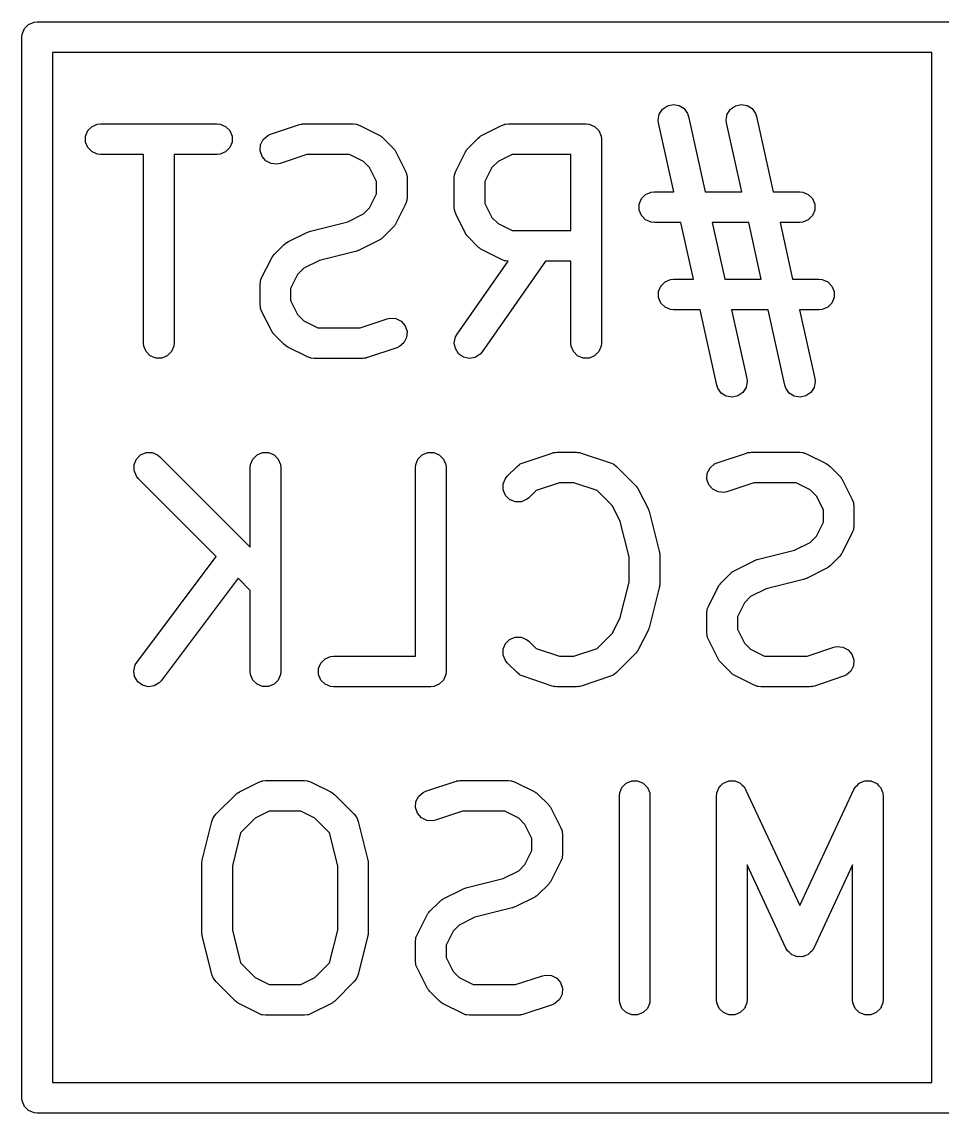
# Model space of a CAD drawing. Header units: inches. Extents: x 0.38 to 5.39, y 0.12 to 3.22.
# Drawn here: x 2.0496 to 2.2273, y 2.313 to 2.5237 of the extents above; entities that cross this region are included whole.
import ezdxf

# ---------------------------------------------------------------- set-up
doc = ezdxf.new("R2010")
doc.units = ezdxf.units.IN
doc.header["$MEASUREMENT"] = 0
doc.layers.add('BLACK', color=250, linetype='CONTINUOUS')

msp = doc.modelspace()

# ---------------------------------------------------------------- linework, layer by layer
at = {"layer": 'BLACK', "linetype": 'CONTINUOUS'}
for p, q in [((2.05096, 2.52316), (2.05202, 2.5236)), ((2.05202, 2.5236), (2.0526, 2.52366)), ((2.0526, 2.52366), (2.40201, 2.52366)), ((2.04965, 2.52071), (2.0497, 2.52128)), ((2.0497, 2.52128), (2.05014, 2.52235)), ((2.05014, 2.52235), (2.05096, 2.52316)), ((2.04965, 2.31598), (2.04965, 2.52071)), ((2.05555, 2.51776), (2.05555, 2.31894)), ((2.22533, 2.51776), (2.05555, 2.51776)), ((2.22533, 2.31894), (2.22533, 2.51776)), ((2.17269, 2.50584), (2.17331, 2.50682)), ((2.17331, 2.50682), (2.17426, 2.50748)), ((2.17426, 2.50748), (2.17538, 2.50773)), ((2.17538, 2.50773), (2.17652, 2.50753)), ((2.17652, 2.50753), (2.17749, 2.50691)), ((2.17749, 2.50691), (2.17815, 2.50597)), ((2.18582, 2.50584), (2.18644, 2.50682)), ((2.18644, 2.50682), (2.18738, 2.50748)), ((2.18738, 2.50748), (2.1885, 2.50773)), ((2.1885, 2.50773), (2.18964, 2.50753)), ((2.18964, 2.50753), (2.19061, 2.50691)), ((2.19061, 2.50691), (2.19127, 2.50597)), ((2.1725, 2.50471), (2.17269, 2.50584)), ((2.17256, 2.50414), (2.1725, 2.50471)), ((2.17815, 2.50597), (2.17833, 2.50542)), ((2.17833, 2.50542), (2.18157, 2.49086)), ((2.18562, 2.50471), (2.18582, 2.50584)), ((2.18569, 2.50414), (2.18562, 2.50471)), ((2.19127, 2.50597), (2.19145, 2.50542)), ((2.19145, 2.50542), (2.19469, 2.49086)), ((2.06194, 2.5016), (2.06238, 2.50267)), ((2.06238, 2.50267), (2.0632, 2.50348)), ((2.0632, 2.50348), (2.06426, 2.50392)), ((2.06426, 2.50392), (2.06484, 2.50398)), ((2.06484, 2.50398), (2.08733, 2.50398)), ((2.08733, 2.50398), (2.08791, 2.50392)), ((2.08791, 2.50392), (2.08897, 2.50348)), ((2.08897, 2.50348), (2.08979, 2.50267)), ((2.08979, 2.50267), (2.09023, 2.5016)), ((2.09765, 2.50195), (2.10327, 2.50383)), ((2.10327, 2.50383), (2.10356, 2.50389)), ((2.10356, 2.50389), (2.10363, 2.50392)), ((2.10363, 2.50392), (2.10373, 2.50393)), ((2.10373, 2.50393), (2.10384, 2.50396)), ((2.10384, 2.50396), (2.10391, 2.50395)), ((2.10391, 2.50395), (2.10421, 2.50398)), ((2.10421, 2.50398), (2.11358, 2.50398)), ((2.11358, 2.50398), (2.11416, 2.50392)), ((2.11416, 2.50392), (2.11425, 2.50388)), ((2.11425, 2.50388), (2.11436, 2.50387)), ((2.11436, 2.50387), (2.1149, 2.50367)), ((2.1149, 2.50367), (2.11865, 2.50179)), ((2.13851, 2.50179), (2.14226, 2.50367)), ((2.14226, 2.50367), (2.1428, 2.50387)), ((2.1428, 2.50387), (2.1429, 2.50388)), ((2.1429, 2.50388), (2.143, 2.50392)), ((2.143, 2.50392), (2.14358, 2.50398)), ((2.14358, 2.50398), (2.15857, 2.50398)), ((2.15857, 2.50398), (2.15915, 2.50392)), ((2.15915, 2.50392), (2.16021, 2.50348)), ((2.16021, 2.50348), (2.16103, 2.50267)), ((2.16103, 2.50267), (2.16147, 2.5016)), ((2.17552, 2.49086), (2.17256, 2.50414)), ((2.18864, 2.49086), (2.18569, 2.50414)), ((2.06194, 2.50045), (2.06194, 2.5016)), ((2.06238, 2.49939), (2.06194, 2.50045)), ((2.09023, 2.50045), (2.08979, 2.49939)), ((2.09023, 2.5016), (2.09023, 2.50045)), ((2.09573, 2.49993), (2.09625, 2.50096)), ((2.09625, 2.50096), (2.09712, 2.50172)), ((2.09712, 2.50172), (2.09765, 2.50195)), ((2.11865, 2.50179), (2.1189, 2.50164)), ((2.1189, 2.50164), (2.11897, 2.50161)), ((2.11897, 2.50161), (2.11905, 2.50154)), ((2.11905, 2.50154), (2.11914, 2.50148)), ((2.11914, 2.50148), (2.11919, 2.50143)), ((2.11919, 2.50143), (2.11942, 2.50124)), ((2.11942, 2.50124), (2.12129, 2.49936)), ((2.13586, 2.49936), (2.13774, 2.50124)), ((2.13774, 2.50124), (2.13797, 2.50143)), ((2.13797, 2.50143), (2.13802, 2.50148)), ((2.13802, 2.50148), (2.13811, 2.50154)), ((2.13811, 2.50154), (2.13819, 2.50161)), ((2.13819, 2.50161), (2.13826, 2.50164)), ((2.13826, 2.50164), (2.13851, 2.50179)), ((2.16147, 2.5016), (2.16153, 2.50103)), ((2.16153, 2.50103), (2.16153, 2.46166)), ((2.0632, 2.49857), (2.06238, 2.49939)), ((2.06426, 2.49813), (2.0632, 2.49857)), ((2.06484, 2.49807), (2.06426, 2.49813)), ((2.07313, 2.49807), (2.06484, 2.49807)), ((2.07313, 2.46166), (2.07313, 2.49807)), ((2.08733, 2.49807), (2.07904, 2.49807)), ((2.07904, 2.49807), (2.07904, 2.46166)), ((2.08791, 2.49813), (2.08733, 2.49807)), ((2.08897, 2.49857), (2.08791, 2.49813)), ((2.08979, 2.49939), (2.08897, 2.49857)), ((2.09565, 2.49878), (2.09573, 2.49993)), ((2.09602, 2.49769), (2.09565, 2.49878)), ((2.10469, 2.49807), (2.09952, 2.49635)), ((2.11288, 2.49807), (2.10469, 2.49807)), ((2.11558, 2.49672), (2.11288, 2.49807)), ((2.12129, 2.49936), (2.12148, 2.49914)), ((2.12148, 2.49914), (2.12154, 2.49909)), ((2.12154, 2.49909), (2.12159, 2.499)), ((2.12159, 2.499), (2.12166, 2.49892)), ((2.12166, 2.49892), (2.12169, 2.49885)), ((2.12169, 2.49885), (2.12185, 2.4986)), ((2.12185, 2.4986), (2.12372, 2.49485)), ((2.13344, 2.49485), (2.13531, 2.4986)), ((2.13531, 2.4986), (2.13547, 2.49885)), ((2.13547, 2.49885), (2.1355, 2.49892)), ((2.1355, 2.49892), (2.13556, 2.499)), ((2.13556, 2.499), (2.13562, 2.49909)), ((2.13562, 2.49909), (2.13568, 2.49914)), ((2.13568, 2.49914), (2.13586, 2.49936)), ((2.14427, 2.49807), (2.14158, 2.49672)), ((2.15562, 2.49807), (2.14427, 2.49807)), ((2.15562, 2.48336), (2.15562, 2.49807)), ((2.09677, 2.49682), (2.09602, 2.49769)), ((2.0978, 2.4963), (2.09677, 2.49682)), ((2.09895, 2.49622), (2.0978, 2.4963)), ((2.09952, 2.49635), (2.09895, 2.49622)), ((2.11678, 2.49553), (2.11558, 2.49672)), ((2.14158, 2.49672), (2.14038, 2.49553)), ((2.11813, 2.49283), (2.11678, 2.49553)), ((2.12372, 2.49485), (2.12393, 2.49431)), ((2.12393, 2.49431), (2.12393, 2.4942)), ((2.12393, 2.4942), (2.12398, 2.4941)), ((2.12398, 2.4941), (2.12403, 2.49353)), ((2.13312, 2.49353), (2.13318, 2.4941)), ((2.13318, 2.4941), (2.13322, 2.4942)), ((2.13322, 2.4942), (2.13323, 2.49431)), ((2.13323, 2.49431), (2.13344, 2.49485)), ((2.14038, 2.49553), (2.13903, 2.49283)), ((2.11813, 2.49047), (2.11813, 2.49283)), ((2.12403, 2.49353), (2.12403, 2.48978)), ((2.13312, 2.4879), (2.13312, 2.49353)), ((2.13903, 2.49283), (2.13903, 2.4886)), ((2.11678, 2.48778), (2.11813, 2.49047)), ((2.12403, 2.48978), (2.12398, 2.4892)), ((2.16924, 2.48954), (2.17006, 2.49036)), ((2.17006, 2.49036), (2.17112, 2.4908)), ((2.17112, 2.4908), (2.1717, 2.49086)), ((2.1717, 2.49086), (2.17552, 2.49086)), ((2.18157, 2.49086), (2.18864, 2.49086)), ((2.19469, 2.49086), (2.19982, 2.49086)), ((2.19982, 2.49086), (2.2004, 2.4908)), ((2.2004, 2.4908), (2.20146, 2.49036)), ((2.20146, 2.49036), (2.20227, 2.48954)), ((2.11558, 2.48658), (2.11678, 2.48778)), ((2.12372, 2.48846), (2.12185, 2.48471)), ((2.12393, 2.489), (2.12372, 2.48846)), ((2.12398, 2.4892), (2.12393, 2.4891)), ((2.12393, 2.4891), (2.12393, 2.489)), ((2.13318, 2.48733), (2.13312, 2.4879)), ((2.13903, 2.4886), (2.14038, 2.4859)), ((2.1688, 2.48848), (2.16924, 2.48954)), ((2.1688, 2.48733), (2.1688, 2.48848)), ((2.20227, 2.48954), (2.20272, 2.48848)), ((2.20272, 2.48848), (2.20272, 2.48733)), ((2.11255, 2.48506), (2.11558, 2.48658)), ((2.13322, 2.48723), (2.13318, 2.48733)), ((2.13323, 2.48712), (2.13322, 2.48723)), ((2.13344, 2.48658), (2.13323, 2.48712)), ((2.13531, 2.48283), (2.13344, 2.48658)), ((2.14038, 2.4859), (2.14158, 2.48471)), ((2.16924, 2.48626), (2.1688, 2.48733)), ((2.17006, 2.48545), (2.16924, 2.48626)), ((2.17112, 2.48501), (2.17006, 2.48545)), ((2.20146, 2.48545), (2.2004, 2.48501)), ((2.20227, 2.48626), (2.20146, 2.48545)), ((2.20272, 2.48733), (2.20227, 2.48626)), ((2.10536, 2.48327), (2.11255, 2.48506)), ((2.12129, 2.48394), (2.11942, 2.48207)), ((2.12148, 2.48417), (2.12129, 2.48394)), ((2.12154, 2.48422), (2.12148, 2.48417)), ((2.12159, 2.48431), (2.12154, 2.48422)), ((2.12166, 2.48439), (2.12159, 2.48431)), ((2.12169, 2.48446), (2.12166, 2.48439)), ((2.12185, 2.48471), (2.12169, 2.48446)), ((2.14158, 2.48471), (2.14427, 2.48336)), ((2.14427, 2.48336), (2.15562, 2.48336)), ((2.1717, 2.48495), (2.17112, 2.48501)), ((2.17683, 2.48495), (2.1717, 2.48495)), ((2.17927, 2.47398), (2.17683, 2.48495)), ((2.18995, 2.48495), (2.18288, 2.48495)), ((2.18288, 2.48495), (2.18532, 2.47398)), ((2.19239, 2.47398), (2.18995, 2.48495)), ((2.19982, 2.48495), (2.196, 2.48495)), ((2.196, 2.48495), (2.19844, 2.47398)), ((2.2004, 2.48501), (2.19982, 2.48495)), ((2.10101, 2.48117), (2.10476, 2.48304)), ((2.10476, 2.48304), (2.1048, 2.48306)), ((2.1048, 2.48306), (2.10482, 2.48307)), ((2.10482, 2.48307), (2.10506, 2.48316)), ((2.10506, 2.48316), (2.1053, 2.48325)), ((2.1053, 2.48325), (2.10532, 2.48325)), ((2.10532, 2.48325), (2.10536, 2.48327)), ((2.11865, 2.48151), (2.1149, 2.47964)), ((2.1189, 2.48167), (2.11865, 2.48151)), ((2.11897, 2.4817), (2.1189, 2.48167)), ((2.11905, 2.48176), (2.11897, 2.4817)), ((2.11914, 2.48182), (2.11905, 2.48176)), ((2.11919, 2.48188), (2.11914, 2.48182)), ((2.11942, 2.48207), (2.11919, 2.48188)), ((2.13547, 2.48258), (2.13531, 2.48283)), ((2.1355, 2.48251), (2.13547, 2.48258)), ((2.13556, 2.48243), (2.1355, 2.48251)), ((2.13562, 2.48234), (2.13556, 2.48243)), ((2.13568, 2.48229), (2.13562, 2.48234)), ((2.13586, 2.48207), (2.13568, 2.48229)), ((2.13774, 2.48019), (2.13586, 2.48207)), ((2.09837, 2.47874), (2.10024, 2.48062)), ((2.10024, 2.48062), (2.10047, 2.4808)), ((2.10047, 2.4808), (2.10052, 2.48086)), ((2.10052, 2.48086), (2.10061, 2.48092)), ((2.10061, 2.48092), (2.10069, 2.48098)), ((2.10069, 2.48098), (2.10076, 2.48101)), ((2.10076, 2.48101), (2.10101, 2.48117)), ((2.1143, 2.47941), (2.10711, 2.47762)), ((2.11434, 2.47943), (2.1143, 2.47941)), ((2.11436, 2.47943), (2.11434, 2.47943)), ((2.1146, 2.47952), (2.11436, 2.47943)), ((2.11484, 2.47961), (2.1146, 2.47952)), ((2.11486, 2.47962), (2.11484, 2.47961)), ((2.1149, 2.47964), (2.11486, 2.47962)), ((2.13797, 2.48001), (2.13774, 2.48019)), ((2.13802, 2.47995), (2.13797, 2.48001)), ((2.13811, 2.47989), (2.13802, 2.47995)), ((2.13819, 2.47982), (2.13811, 2.47989)), ((2.13826, 2.47979), (2.13819, 2.47982)), ((2.13851, 2.47964), (2.13826, 2.47979)), ((2.14226, 2.47776), (2.13851, 2.47964)), ((2.09594, 2.47423), (2.09782, 2.47797)), ((2.09782, 2.47797), (2.09797, 2.47822)), ((2.09797, 2.47822), (2.098, 2.47829)), ((2.098, 2.47829), (2.09807, 2.47838)), ((2.09807, 2.47838), (2.09812, 2.47846)), ((2.09812, 2.47846), (2.09818, 2.47852)), ((2.09818, 2.47852), (2.09837, 2.47874)), ((2.10711, 2.47762), (2.10408, 2.4761)), ((2.13366, 2.46335), (2.14353, 2.47746)), ((2.15074, 2.47745), (2.1385, 2.45996)), ((2.1428, 2.47756), (2.14226, 2.47776)), ((2.1429, 2.47755), (2.1428, 2.47756)), ((2.143, 2.47751), (2.1429, 2.47755)), ((2.14353, 2.47746), (2.143, 2.47751)), ((2.15562, 2.47745), (2.15074, 2.47745)), ((2.15562, 2.46166), (2.15562, 2.47745)), ((2.10288, 2.47491), (2.10153, 2.47221)), ((2.10408, 2.4761), (2.10288, 2.47491)), ((2.09563, 2.4729), (2.09569, 2.47348)), ((2.09563, 2.46916), (2.09563, 2.4729)), ((2.09569, 2.47348), (2.09573, 2.47358)), ((2.09573, 2.47368), (2.09594, 2.47423)), ((2.09573, 2.47358), (2.09573, 2.47368)), ((2.17299, 2.47267), (2.17381, 2.47349)), ((2.17381, 2.47349), (2.17487, 2.47393)), ((2.17487, 2.47393), (2.17545, 2.47398)), ((2.17545, 2.47398), (2.17927, 2.47398)), ((2.18532, 2.47398), (2.19239, 2.47398)), ((2.19844, 2.47398), (2.20357, 2.47398)), ((2.20357, 2.47398), (2.20414, 2.47393)), ((2.20414, 2.47393), (2.20521, 2.47349)), ((2.20521, 2.47349), (2.20602, 2.47267)), ((2.10153, 2.47221), (2.10153, 2.46985)), ((2.17255, 2.47161), (2.17299, 2.47267)), ((2.17255, 2.47045), (2.17255, 2.47161)), ((2.20602, 2.47267), (2.20646, 2.47161)), ((2.20646, 2.47161), (2.20646, 2.47045)), ((2.09569, 2.46858), (2.09563, 2.46916)), ((2.10153, 2.46985), (2.10288, 2.46715)), ((2.17299, 2.46939), (2.17255, 2.47045)), ((2.17381, 2.46857), (2.17299, 2.46939)), ((2.20602, 2.46939), (2.20521, 2.46857)), ((2.20646, 2.47045), (2.20602, 2.46939)), ((2.09573, 2.46848), (2.09569, 2.46858)), ((2.09573, 2.46838), (2.09573, 2.46848)), ((2.09594, 2.46783), (2.09573, 2.46838)), ((2.09782, 2.46409), (2.09594, 2.46783)), ((2.10288, 2.46715), (2.10408, 2.46596)), ((2.17487, 2.46813), (2.17381, 2.46857)), ((2.17545, 2.46808), (2.17487, 2.46813)), ((2.18058, 2.46808), (2.17545, 2.46808)), ((2.18381, 2.45352), (2.18058, 2.46808)), ((2.1937, 2.46808), (2.18663, 2.46808)), ((2.18663, 2.46808), (2.18958, 2.4548)), ((2.19694, 2.45352), (2.1937, 2.46808)), ((2.20357, 2.46808), (2.19975, 2.46808)), ((2.19975, 2.46808), (2.2027, 2.4548)), ((2.20414, 2.46813), (2.20357, 2.46808)), ((2.20521, 2.46857), (2.20414, 2.46813)), ((2.10408, 2.46596), (2.10678, 2.46461)), ((2.10678, 2.46461), (2.11498, 2.46461)), ((2.11498, 2.46461), (2.12015, 2.46633)), ((2.12015, 2.46633), (2.12071, 2.46646)), ((2.12071, 2.46646), (2.12186, 2.46638)), ((2.12186, 2.46638), (2.12289, 2.46586)), ((2.12289, 2.46586), (2.12364, 2.46499)), ((2.12364, 2.46499), (2.12401, 2.4639)), ((2.09797, 2.46384), (2.09782, 2.46409)), ((2.098, 2.46377), (2.09797, 2.46384)), ((2.09807, 2.46368), (2.098, 2.46377)), ((2.09812, 2.4636), (2.09807, 2.46368)), ((2.09818, 2.46354), (2.09812, 2.4636)), ((2.09837, 2.46332), (2.09818, 2.46354)), ((2.10024, 2.46144), (2.09837, 2.46332)), ((2.12393, 2.46275), (2.12341, 2.46172)), ((2.12401, 2.4639), (2.12393, 2.46275)), ((2.13313, 2.46172), (2.13337, 2.46285)), ((2.13337, 2.46285), (2.13366, 2.46335)), ((2.07319, 2.46108), (2.07313, 2.46166)), ((2.07363, 2.46002), (2.07319, 2.46108)), ((2.07898, 2.46108), (2.07854, 2.46002)), ((2.07904, 2.46166), (2.07898, 2.46108)), ((2.10047, 2.46126), (2.10024, 2.46144)), ((2.10052, 2.4612), (2.10047, 2.46126)), ((2.10061, 2.46114), (2.10052, 2.4612)), ((2.10069, 2.46108), (2.10061, 2.46114)), ((2.10076, 2.46105), (2.10069, 2.46108)), ((2.10101, 2.46089), (2.10076, 2.46105)), ((2.10476, 2.45902), (2.10101, 2.46089)), ((2.12201, 2.46073), (2.11639, 2.45886)), ((2.12254, 2.46097), (2.12201, 2.46073)), ((2.12341, 2.46172), (2.12254, 2.46097)), ((2.13333, 2.46059), (2.13313, 2.46172)), ((2.13394, 2.45961), (2.13333, 2.46059)), ((2.15568, 2.46108), (2.15562, 2.46166)), ((2.15612, 2.46002), (2.15568, 2.46108)), ((2.16147, 2.46108), (2.16103, 2.46002)), ((2.16153, 2.46166), (2.16147, 2.46108)), ((2.07444, 2.4592), (2.07363, 2.46002)), ((2.07551, 2.45876), (2.07444, 2.4592)), ((2.07666, 2.45876), (2.07551, 2.45876)), ((2.07773, 2.4592), (2.07666, 2.45876)), ((2.07854, 2.46002), (2.07773, 2.4592)), ((2.1053, 2.45881), (2.10476, 2.45902)), ((2.10541, 2.4588), (2.1053, 2.45881)), ((2.1055, 2.45876), (2.10541, 2.4588)), ((2.10608, 2.4587), (2.1055, 2.45876)), ((2.11545, 2.4587), (2.10608, 2.4587)), ((2.11575, 2.45873), (2.11545, 2.4587)), ((2.11582, 2.45873), (2.11575, 2.45873)), ((2.11593, 2.45875), (2.11582, 2.45873)), ((2.11603, 2.45876), (2.11593, 2.45875)), ((2.1161, 2.45879), (2.11603, 2.45876)), ((2.11639, 2.45886), (2.1161, 2.45879)), ((2.13489, 2.45895), (2.13394, 2.45961)), ((2.13601, 2.4587), (2.13489, 2.45895)), ((2.13715, 2.4589), (2.13601, 2.4587)), ((2.13812, 2.45952), (2.13715, 2.4589)), ((2.1385, 2.45996), (2.13812, 2.45952)), ((2.15693, 2.4592), (2.15612, 2.46002)), ((2.158, 2.45876), (2.15693, 2.4592)), ((2.15915, 2.45876), (2.158, 2.45876)), ((2.16021, 2.4592), (2.15915, 2.45876)), ((2.16103, 2.46002), (2.16021, 2.4592)), ((2.18965, 2.45422), (2.18945, 2.45309)), ((2.18958, 2.4548), (2.18965, 2.45422)), ((2.20277, 2.45422), (2.20257, 2.45309)), ((2.2027, 2.4548), (2.20277, 2.45422)), ((2.18399, 2.45297), (2.18381, 2.45352)), ((2.18466, 2.45202), (2.18399, 2.45297)), ((2.18563, 2.4514), (2.18466, 2.45202)), ((2.18883, 2.45212), (2.18789, 2.45146)), ((2.18945, 2.45309), (2.18883, 2.45212)), ((2.19712, 2.45297), (2.19694, 2.45352)), ((2.19778, 2.45202), (2.19712, 2.45297)), ((2.19875, 2.4514), (2.19778, 2.45202)), ((2.20195, 2.45212), (2.20101, 2.45146)), ((2.20257, 2.45309), (2.20195, 2.45212)), ((2.18676, 2.45121), (2.18563, 2.4514)), ((2.18789, 2.45146), (2.18676, 2.45121)), ((2.19989, 2.45121), (2.19875, 2.4514)), ((2.20101, 2.45146), (2.19989, 2.45121)), ((2.07131, 2.43822), (2.07175, 2.43928)), ((2.07175, 2.43928), (2.07257, 2.4401)), ((2.07257, 2.4401), (2.07363, 2.44054)), ((2.07363, 2.44054), (2.07479, 2.44054)), ((2.07479, 2.44054), (2.07585, 2.4401)), ((2.07585, 2.4401), (2.0763, 2.43973)), ((2.0763, 2.43973), (2.09375, 2.42227)), ((2.09381, 2.43822), (2.09425, 2.43928)), ((2.09425, 2.43928), (2.09507, 2.4401)), ((2.09507, 2.4401), (2.09613, 2.44054)), ((2.09613, 2.44054), (2.09728, 2.44054)), ((2.09728, 2.44054), (2.09835, 2.4401)), ((2.09835, 2.4401), (2.09916, 2.43928)), ((2.09916, 2.43928), (2.0996, 2.43822)), ((2.12568, 2.43822), (2.12612, 2.43928)), ((2.12612, 2.43928), (2.12694, 2.4401)), ((2.12694, 2.4401), (2.128, 2.44054)), ((2.128, 2.44054), (2.12915, 2.44054)), ((2.12915, 2.44054), (2.13022, 2.4401)), ((2.13022, 2.4401), (2.13103, 2.43928)), ((2.13103, 2.43928), (2.13147, 2.43822)), ((2.14639, 2.43857), (2.15202, 2.44044)), ((2.15202, 2.44044), (2.1523, 2.44051)), ((2.1523, 2.44051), (2.15237, 2.44054)), ((2.15237, 2.44054), (2.15248, 2.44055)), ((2.15248, 2.44055), (2.15258, 2.44057)), ((2.15258, 2.44057), (2.15266, 2.44057)), ((2.15266, 2.44057), (2.15295, 2.4406)), ((2.15295, 2.4406), (2.1567, 2.4406)), ((2.1567, 2.4406), (2.15699, 2.44057)), ((2.15699, 2.44057), (2.15707, 2.44057)), ((2.15707, 2.44057), (2.15717, 2.44055)), ((2.15717, 2.44055), (2.15728, 2.44054)), ((2.15728, 2.44054), (2.15735, 2.44051)), ((2.15735, 2.44051), (2.15763, 2.44044)), ((2.15763, 2.44044), (2.16326, 2.43857)), ((2.18389, 2.43857), (2.18951, 2.44044)), ((2.18951, 2.44044), (2.1898, 2.44051)), ((2.1898, 2.44051), (2.18987, 2.44054)), ((2.18987, 2.44054), (2.18997, 2.44055)), ((2.18997, 2.44055), (2.19008, 2.44057)), ((2.19008, 2.44057), (2.19015, 2.44057)), ((2.19015, 2.44057), (2.19045, 2.4406)), ((2.19045, 2.4406), (2.19982, 2.4406)), ((2.19982, 2.4406), (2.2004, 2.44054)), ((2.2004, 2.44054), (2.20049, 2.4405)), ((2.20049, 2.4405), (2.2006, 2.44049)), ((2.2006, 2.44049), (2.20114, 2.44028)), ((2.20114, 2.44028), (2.20489, 2.43841)), ((2.07131, 2.43707), (2.07131, 2.43822)), ((2.07175, 2.436), (2.07131, 2.43707)), ((2.09375, 2.43764), (2.09381, 2.43822)), ((2.09375, 2.42227), (2.09375, 2.43764)), ((2.0996, 2.43822), (2.09966, 2.43764)), ((2.09966, 2.43764), (2.09966, 2.39827)), ((2.12563, 2.43764), (2.12568, 2.43822)), ((2.12563, 2.40123), (2.12563, 2.43764)), ((2.13147, 2.43822), (2.13153, 2.43764)), ((2.13153, 2.43764), (2.13153, 2.39827)), ((2.14336, 2.43598), (2.14524, 2.43786)), ((2.14524, 2.43786), (2.14569, 2.43822)), ((2.14569, 2.43822), (2.14578, 2.43826)), ((2.14578, 2.43826), (2.14586, 2.43833)), ((2.14586, 2.43833), (2.14639, 2.43857)), ((2.16326, 2.43857), (2.16379, 2.43833)), ((2.16379, 2.43833), (2.16387, 2.43826)), ((2.16387, 2.43826), (2.16396, 2.43822)), ((2.16396, 2.43822), (2.16441, 2.43786)), ((2.16441, 2.43786), (2.16816, 2.43411)), ((2.18197, 2.43655), (2.18249, 2.43758)), ((2.18249, 2.43758), (2.18336, 2.43833)), ((2.18336, 2.43833), (2.18389, 2.43857)), ((2.20489, 2.43841), (2.20514, 2.43825)), ((2.20514, 2.43825), (2.20521, 2.43822)), ((2.20521, 2.43822), (2.20529, 2.43816)), ((2.20529, 2.43816), (2.20538, 2.4381)), ((2.20538, 2.4381), (2.20543, 2.43804)), ((2.20543, 2.43804), (2.20566, 2.43786)), ((2.20566, 2.43786), (2.20753, 2.43598)), ((2.07212, 2.43555), (2.07175, 2.436)), ((2.08718, 2.42049), (2.07212, 2.43555)), ((2.14256, 2.43447), (2.143, 2.43553)), ((2.143, 2.43553), (2.14336, 2.43598)), ((2.18189, 2.4354), (2.18197, 2.43655)), ((2.18226, 2.43431), (2.18189, 2.4354)), ((2.20753, 2.43598), (2.20772, 2.43575)), ((2.20772, 2.43575), (2.20778, 2.4357)), ((2.20778, 2.4357), (2.20783, 2.43561)), ((2.20783, 2.43561), (2.2079, 2.43553)), ((2.2079, 2.43553), (2.20793, 2.43546)), ((2.20793, 2.43546), (2.20808, 2.43521)), ((2.20808, 2.43521), (2.20996, 2.43146)), ((2.14256, 2.43332), (2.14256, 2.43447)), ((2.143, 2.43225), (2.14256, 2.43332)), ((2.14892, 2.43319), (2.14754, 2.43181)), ((2.15343, 2.43469), (2.14892, 2.43319)), ((2.15622, 2.43469), (2.15343, 2.43469)), ((2.16073, 2.43319), (2.15622, 2.43469)), ((2.16365, 2.43027), (2.16073, 2.43319)), ((2.16816, 2.43411), (2.16835, 2.43388)), ((2.16835, 2.43388), (2.16841, 2.43383)), ((2.16841, 2.43383), (2.16846, 2.43374)), ((2.16846, 2.43374), (2.16853, 2.43366)), ((2.16853, 2.43366), (2.16856, 2.43359)), ((2.16856, 2.43359), (2.16871, 2.43334)), ((2.16871, 2.43334), (2.17059, 2.42959)), ((2.18301, 2.43344), (2.18226, 2.43431)), ((2.18404, 2.43292), (2.18301, 2.43344)), ((2.18519, 2.43284), (2.18404, 2.43292)), ((2.18575, 2.43297), (2.18519, 2.43284)), ((2.19092, 2.43469), (2.18575, 2.43297)), ((2.19912, 2.43469), (2.19092, 2.43469)), ((2.20182, 2.43334), (2.19912, 2.43469)), ((2.20302, 2.43214), (2.20182, 2.43334)), ((2.14381, 2.43144), (2.143, 2.43225)), ((2.14488, 2.431), (2.14381, 2.43144)), ((2.14603, 2.431), (2.14488, 2.431)), ((2.14709, 2.43144), (2.14603, 2.431)), ((2.14754, 2.43181), (2.14709, 2.43144)), ((2.20437, 2.42945), (2.20302, 2.43214)), ((2.20996, 2.43146), (2.21017, 2.43092)), ((2.21017, 2.43092), (2.21017, 2.43082)), ((2.21017, 2.43082), (2.21021, 2.43072)), ((2.21021, 2.43072), (2.21027, 2.43014)), ((2.16516, 2.42724), (2.16365, 2.43027)), ((2.17059, 2.42959), (2.17061, 2.42955)), ((2.17061, 2.42955), (2.17062, 2.42953)), ((2.17062, 2.42953), (2.1707, 2.42929)), ((2.1707, 2.42929), (2.1708, 2.42905)), ((2.1708, 2.42905), (2.1708, 2.42903)), ((2.1708, 2.42903), (2.17081, 2.42899)), ((2.17081, 2.42899), (2.17269, 2.42149)), ((2.20437, 2.42709), (2.20437, 2.42945)), ((2.21027, 2.43014), (2.21027, 2.42639)), ((2.16687, 2.42041), (2.16516, 2.42724)), ((2.20302, 2.42439), (2.20437, 2.42709)), ((2.20182, 2.4232), (2.20302, 2.42439)), ((2.20996, 2.42507), (2.20808, 2.42132)), ((2.21017, 2.42561), (2.20996, 2.42507)), ((2.21021, 2.42582), (2.21017, 2.42572)), ((2.21017, 2.42572), (2.21017, 2.42561)), ((2.21027, 2.42639), (2.21021, 2.42582)), ((2.19879, 2.42168), (2.20182, 2.4232)), ((2.07185, 2.40004), (2.08718, 2.42049)), ((2.16687, 2.41551), (2.16687, 2.42041)), ((2.17269, 2.42149), (2.1727, 2.42139)), ((2.1727, 2.42139), (2.17272, 2.42135)), ((2.17272, 2.42135), (2.17274, 2.42113)), ((2.17274, 2.42113), (2.17277, 2.42091)), ((2.17277, 2.42091), (2.17277, 2.42087)), ((2.17277, 2.42087), (2.17278, 2.42077)), ((2.17278, 2.42077), (2.17278, 2.41515)), ((2.1916, 2.41988), (2.19879, 2.42168)), ((2.20753, 2.42056), (2.20566, 2.41868)), ((2.20772, 2.42078), (2.20753, 2.42056)), ((2.20778, 2.42083), (2.20772, 2.42078)), ((2.20783, 2.42092), (2.20778, 2.42083)), ((2.2079, 2.421), (2.20783, 2.42092)), ((2.20793, 2.42108), (2.2079, 2.421)), ((2.20808, 2.42132), (2.20793, 2.42108)), ((2.18725, 2.41779), (2.191, 2.41966)), ((2.191, 2.41966), (2.19104, 2.41968)), ((2.19104, 2.41968), (2.19106, 2.41969)), ((2.19106, 2.41969), (2.1913, 2.41978)), ((2.1913, 2.41978), (2.19154, 2.41987)), ((2.19154, 2.41987), (2.19156, 2.41987)), ((2.19156, 2.41987), (2.1916, 2.41988)), ((2.20489, 2.41813), (2.20114, 2.41625)), ((2.20514, 2.41828), (2.20489, 2.41813)), ((2.20521, 2.41831), (2.20514, 2.41828)), ((2.20529, 2.41838), (2.20521, 2.41831)), ((2.20538, 2.41844), (2.20529, 2.41838)), ((2.20543, 2.4185), (2.20538, 2.41844)), ((2.20566, 2.41868), (2.20543, 2.4185)), ((2.0914, 2.41627), (2.07657, 2.3965)), ((2.09375, 2.41392), (2.0914, 2.41627)), ((2.18461, 2.41536), (2.18648, 2.41723)), ((2.18648, 2.41723), (2.18671, 2.41742)), ((2.18671, 2.41742), (2.18676, 2.41748)), ((2.18676, 2.41748), (2.18685, 2.41753)), ((2.18685, 2.41753), (2.18693, 2.4176)), ((2.18693, 2.4176), (2.187, 2.41763)), ((2.187, 2.41763), (2.18725, 2.41779)), ((2.20054, 2.41603), (2.19335, 2.41423)), ((2.20058, 2.41605), (2.20054, 2.41603)), ((2.2006, 2.41605), (2.20058, 2.41605)), ((2.20084, 2.41614), (2.2006, 2.41605)), ((2.20108, 2.41623), (2.20084, 2.41614)), ((2.2011, 2.41624), (2.20108, 2.41623)), ((2.20114, 2.41625), (2.2011, 2.41624)), ((2.09375, 2.39827), (2.09375, 2.41392)), ((2.16516, 2.40868), (2.16687, 2.41551)), ((2.17269, 2.41443), (2.17081, 2.40693)), ((2.1727, 2.41453), (2.17269, 2.41443)), ((2.17272, 2.41457), (2.1727, 2.41453)), ((2.17274, 2.41479), (2.17272, 2.41457)), ((2.17277, 2.415), (2.17274, 2.41479)), ((2.17278, 2.41515), (2.17277, 2.41505)), ((2.17277, 2.41505), (2.17277, 2.415)), ((2.18218, 2.41084), (2.18405, 2.41459)), ((2.18405, 2.41459), (2.18421, 2.41484)), ((2.18421, 2.41484), (2.18424, 2.41491)), ((2.18424, 2.41491), (2.18431, 2.41499)), ((2.18431, 2.41499), (2.18436, 2.41508)), ((2.18436, 2.41508), (2.18442, 2.41513)), ((2.18442, 2.41513), (2.18461, 2.41536)), ((2.19335, 2.41423), (2.19032, 2.41272)), ((2.19032, 2.41272), (2.18912, 2.41152)), ((2.18187, 2.40952), (2.18193, 2.4101)), ((2.18193, 2.4101), (2.18197, 2.4102)), ((2.18197, 2.4103), (2.18218, 2.41084)), ((2.18197, 2.4102), (2.18197, 2.4103)), ((2.18912, 2.41152), (2.18777, 2.40882)), ((2.16365, 2.40565), (2.16516, 2.40868)), ((2.18187, 2.40577), (2.18187, 2.40952)), ((2.18777, 2.40882), (2.18777, 2.40647)), ((2.16073, 2.40273), (2.16365, 2.40565)), ((2.17059, 2.40633), (2.16871, 2.40258)), ((2.17061, 2.40637), (2.17059, 2.40633)), ((2.17062, 2.40639), (2.17061, 2.40637)), ((2.1707, 2.40663), (2.17062, 2.40639)), ((2.1708, 2.40687), (2.1707, 2.40663)), ((2.17081, 2.40693), (2.1708, 2.40689)), ((2.1708, 2.40689), (2.1708, 2.40687)), ((2.18193, 2.4052), (2.18187, 2.40577)), ((2.18777, 2.40647), (2.18912, 2.40377)), ((2.14256, 2.4026), (2.143, 2.40366)), ((2.143, 2.40366), (2.14381, 2.40448)), ((2.14381, 2.40448), (2.14488, 2.40492)), ((2.14488, 2.40492), (2.14603, 2.40492)), ((2.14603, 2.40492), (2.14709, 2.40448)), ((2.14709, 2.40448), (2.14754, 2.40411)), ((2.14754, 2.40411), (2.14892, 2.40273)), ((2.18197, 2.4051), (2.18193, 2.4052)), ((2.18197, 2.40499), (2.18197, 2.4051)), ((2.18218, 2.40445), (2.18197, 2.40499)), ((2.18405, 2.4007), (2.18218, 2.40445)), ((2.18912, 2.40377), (2.19032, 2.40257)), ((2.10925, 2.40117), (2.10983, 2.40123)), ((2.10983, 2.40123), (2.12563, 2.40123)), ((2.14256, 2.40145), (2.14256, 2.4026)), ((2.143, 2.40038), (2.14256, 2.40145)), ((2.14892, 2.40273), (2.15343, 2.40123)), ((2.15343, 2.40123), (2.15622, 2.40123)), ((2.15622, 2.40123), (2.16073, 2.40273)), ((2.16816, 2.40181), (2.16441, 2.39806)), ((2.16835, 2.40204), (2.16816, 2.40181)), ((2.16841, 2.40209), (2.16835, 2.40204)), ((2.16846, 2.40218), (2.16841, 2.40209)), ((2.16853, 2.40226), (2.16846, 2.40218)), ((2.16856, 2.40233), (2.16853, 2.40226)), ((2.16871, 2.40258), (2.16856, 2.40233)), ((2.19032, 2.40257), (2.19302, 2.40123)), ((2.19302, 2.40123), (2.20121, 2.40123)), ((2.20121, 2.40123), (2.20638, 2.40295)), ((2.20638, 2.40295), (2.20695, 2.40308)), ((2.20695, 2.40308), (2.2081, 2.403)), ((2.2081, 2.403), (2.20913, 2.40248)), ((2.20913, 2.40248), (2.20988, 2.40161)), ((2.20988, 2.40161), (2.21025, 2.40052)), ((2.07126, 2.39843), (2.07155, 2.39955)), ((2.07155, 2.39955), (2.07185, 2.40004)), ((2.10693, 2.39885), (2.10738, 2.39991)), ((2.10738, 2.39991), (2.10819, 2.40073)), ((2.10819, 2.40073), (2.10925, 2.40117)), ((2.14336, 2.39993), (2.143, 2.40038)), ((2.14524, 2.39806), (2.14336, 2.39993)), ((2.18421, 2.40045), (2.18405, 2.4007)), ((2.18424, 2.40038), (2.18421, 2.40045)), ((2.18431, 2.4003), (2.18424, 2.40038)), ((2.18436, 2.40021), (2.18431, 2.4003)), ((2.18442, 2.40016), (2.18436, 2.40021)), ((2.18461, 2.39993), (2.18442, 2.40016)), ((2.18648, 2.39806), (2.18461, 2.39993)), ((2.21017, 2.39937), (2.20965, 2.39834)), ((2.21025, 2.40052), (2.21017, 2.39937)), ((2.07142, 2.39729), (2.07126, 2.39843)), ((2.07201, 2.3963), (2.07142, 2.39729)), ((2.09381, 2.3977), (2.09375, 2.39827)), ((2.09425, 2.39663), (2.09381, 2.3977)), ((2.0996, 2.3977), (2.09916, 2.39663)), ((2.09966, 2.39827), (2.0996, 2.3977)), ((2.10693, 2.3977), (2.10693, 2.39885)), ((2.10738, 2.39663), (2.10693, 2.3977)), ((2.13147, 2.3977), (2.13103, 2.39663)), ((2.13153, 2.39827), (2.13147, 2.3977)), ((2.14569, 2.39769), (2.14524, 2.39806)), ((2.14578, 2.39765), (2.14569, 2.39769)), ((2.14586, 2.39758), (2.14578, 2.39765)), ((2.14639, 2.39735), (2.14586, 2.39758)), ((2.15202, 2.39547), (2.14639, 2.39735)), ((2.16326, 2.39735), (2.15763, 2.39547)), ((2.16379, 2.39758), (2.16326, 2.39735)), ((2.16387, 2.39765), (2.16379, 2.39758)), ((2.16396, 2.39769), (2.16387, 2.39765)), ((2.16441, 2.39806), (2.16396, 2.39769)), ((2.18671, 2.39787), (2.18648, 2.39806)), ((2.18676, 2.39781), (2.18671, 2.39787)), ((2.18685, 2.39776), (2.18676, 2.39781)), ((2.18693, 2.39769), (2.18685, 2.39776)), ((2.187, 2.39766), (2.18693, 2.39769)), ((2.18725, 2.39751), (2.187, 2.39766)), ((2.191, 2.39563), (2.18725, 2.39751)), ((2.20825, 2.39735), (2.20263, 2.39547)), ((2.20878, 2.39758), (2.20825, 2.39735)), ((2.20965, 2.39834), (2.20878, 2.39758)), ((2.07293, 2.39561), (2.07201, 2.3963)), ((2.07405, 2.39532), (2.07293, 2.39561)), ((2.07519, 2.39549), (2.07405, 2.39532)), ((2.07618, 2.39607), (2.07519, 2.39549)), ((2.07657, 2.3965), (2.07618, 2.39607)), ((2.09507, 2.39582), (2.09425, 2.39663)), ((2.09613, 2.39538), (2.09507, 2.39582)), ((2.09728, 2.39538), (2.09613, 2.39538)), ((2.09835, 2.39582), (2.09728, 2.39538)), ((2.09916, 2.39663), (2.09835, 2.39582)), ((2.10819, 2.39582), (2.10738, 2.39663)), ((2.10925, 2.39538), (2.10819, 2.39582)), ((2.10983, 2.39532), (2.10925, 2.39538)), ((2.12858, 2.39532), (2.10983, 2.39532)), ((2.12915, 2.39538), (2.12858, 2.39532)), ((2.13022, 2.39582), (2.12915, 2.39538)), ((2.13103, 2.39663), (2.13022, 2.39582)), ((2.1523, 2.39541), (2.15202, 2.39547)), ((2.15237, 2.39538), (2.1523, 2.39541)), ((2.15248, 2.39537), (2.15237, 2.39538)), ((2.15258, 2.39534), (2.15248, 2.39537)), ((2.15266, 2.39535), (2.15258, 2.39534)), ((2.15295, 2.39532), (2.15266, 2.39535)), ((2.1567, 2.39532), (2.15295, 2.39532)), ((2.15699, 2.39535), (2.1567, 2.39532)), ((2.15707, 2.39534), (2.15699, 2.39535)), ((2.15717, 2.39537), (2.15707, 2.39534)), ((2.15728, 2.39538), (2.15717, 2.39537)), ((2.15735, 2.39541), (2.15728, 2.39538)), ((2.15763, 2.39547), (2.15735, 2.39541)), ((2.19154, 2.39542), (2.191, 2.39563)), ((2.19165, 2.39542), (2.19154, 2.39542)), ((2.19174, 2.39538), (2.19165, 2.39542)), ((2.19232, 2.39532), (2.19174, 2.39538)), ((2.20169, 2.39532), (2.19232, 2.39532)), ((2.20199, 2.39535), (2.20169, 2.39532)), ((2.20206, 2.39534), (2.20199, 2.39535)), ((2.20217, 2.39537), (2.20206, 2.39534)), ((2.20227, 2.39538), (2.20217, 2.39537)), ((2.20234, 2.39541), (2.20227, 2.39538)), ((2.20263, 2.39547), (2.20234, 2.39541)), ((2.09164, 2.37503), (2.09539, 2.3769)), ((2.09539, 2.3769), (2.09593, 2.37711)), ((2.09593, 2.37711), (2.09603, 2.37711)), ((2.09603, 2.37711), (2.09613, 2.37716)), ((2.09613, 2.37716), (2.09671, 2.37721)), ((2.09671, 2.37721), (2.10421, 2.37721)), ((2.10421, 2.37721), (2.10478, 2.37716)), ((2.10478, 2.37716), (2.10488, 2.37711)), ((2.10488, 2.37711), (2.10499, 2.37711)), ((2.10499, 2.37711), (2.10553, 2.3769)), ((2.10553, 2.3769), (2.10928, 2.37503)), ((2.12764, 2.37519), (2.13327, 2.37706)), ((2.13327, 2.37706), (2.13355, 2.37713)), ((2.13355, 2.37713), (2.13363, 2.37716)), ((2.13363, 2.37716), (2.13373, 2.37717)), ((2.13373, 2.37717), (2.13383, 2.37719)), ((2.13383, 2.37719), (2.13391, 2.37718)), ((2.13391, 2.37718), (2.1342, 2.37721)), ((2.1342, 2.37721), (2.14358, 2.37721)), ((2.14358, 2.37721), (2.14415, 2.37716)), ((2.14415, 2.37716), (2.14425, 2.37711)), ((2.14425, 2.37711), (2.14436, 2.37711)), ((2.14436, 2.37711), (2.1449, 2.3769)), ((2.1449, 2.3769), (2.14865, 2.37503)), ((2.16549, 2.3759), (2.16631, 2.37671)), ((2.16631, 2.37671), (2.16737, 2.37716)), ((2.16737, 2.37716), (2.16852, 2.37716)), ((2.16852, 2.37716), (2.16959, 2.37671)), ((2.16959, 2.37671), (2.1704, 2.3759)), ((2.18424, 2.3759), (2.1846, 2.37626)), ((2.1846, 2.37626), (2.18495, 2.37664)), ((2.18495, 2.37664), (2.18501, 2.37667)), ((2.18501, 2.37667), (2.18506, 2.37671)), ((2.18506, 2.37671), (2.18553, 2.37691)), ((2.18553, 2.37691), (2.18599, 2.37713)), ((2.18599, 2.37713), (2.18606, 2.37713)), ((2.18606, 2.37713), (2.18612, 2.37716)), ((2.18612, 2.37716), (2.18663, 2.37716)), ((2.18663, 2.37716), (2.18714, 2.37718)), ((2.18714, 2.37718), (2.18721, 2.37716)), ((2.18721, 2.37716), (2.18727, 2.37716)), ((2.18727, 2.37716), (2.18775, 2.37696)), ((2.18775, 2.37696), (2.18823, 2.37678)), ((2.18823, 2.37678), (2.18828, 2.37674)), ((2.18828, 2.37674), (2.18834, 2.37671)), ((2.18834, 2.37671), (2.1887, 2.37635)), ((2.1887, 2.37635), (2.18908, 2.37601)), ((2.18908, 2.37601), (2.18912, 2.37593)), ((2.18912, 2.37593), (2.18915, 2.3759)), ((2.21049, 2.3759), (2.21052, 2.37593)), ((2.21052, 2.37593), (2.21056, 2.37601)), ((2.21056, 2.37601), (2.21094, 2.37635)), ((2.21094, 2.37635), (2.2113, 2.37671)), ((2.2113, 2.37671), (2.21136, 2.37674)), ((2.21136, 2.37674), (2.21141, 2.37678)), ((2.21141, 2.37678), (2.21189, 2.37696)), ((2.21189, 2.37696), (2.21237, 2.37716)), ((2.21237, 2.37716), (2.21243, 2.37716)), ((2.21243, 2.37716), (2.21249, 2.37718)), ((2.21249, 2.37718), (2.21301, 2.37716)), ((2.21301, 2.37716), (2.21352, 2.37716)), ((2.21352, 2.37716), (2.21358, 2.37713)), ((2.21358, 2.37713), (2.21365, 2.37713)), ((2.21365, 2.37713), (2.21411, 2.37691)), ((2.21411, 2.37691), (2.21458, 2.37671)), ((2.21458, 2.37671), (2.21463, 2.37667)), ((2.21463, 2.37667), (2.21469, 2.37664)), ((2.21469, 2.37664), (2.21504, 2.37626)), ((2.21504, 2.37626), (2.2154, 2.3759)), ((2.08712, 2.37072), (2.09087, 2.37447)), ((2.09087, 2.37447), (2.0911, 2.37466)), ((2.0911, 2.37466), (2.09115, 2.37472)), ((2.09115, 2.37472), (2.09124, 2.37477)), ((2.09124, 2.37477), (2.09132, 2.37484)), ((2.09132, 2.37484), (2.09139, 2.37487)), ((2.09139, 2.37487), (2.09164, 2.37503)), ((2.10928, 2.37503), (2.10952, 2.37487)), ((2.10952, 2.37487), (2.1096, 2.37484)), ((2.1096, 2.37484), (2.10968, 2.37477)), ((2.10968, 2.37477), (2.10977, 2.37472)), ((2.10977, 2.37472), (2.10982, 2.37466)), ((2.10982, 2.37466), (2.11004, 2.37447)), ((2.11004, 2.37447), (2.11379, 2.37072)), ((2.12573, 2.37316), (2.12625, 2.37419)), ((2.12625, 2.37419), (2.12712, 2.37495)), ((2.12712, 2.37495), (2.12764, 2.37519)), ((2.14865, 2.37503), (2.14889, 2.37487)), ((2.14889, 2.37487), (2.14897, 2.37484)), ((2.14897, 2.37484), (2.14905, 2.37477)), ((2.14905, 2.37477), (2.14914, 2.37472)), ((2.14914, 2.37472), (2.14919, 2.37466)), ((2.14919, 2.37466), (2.14941, 2.37447)), ((2.14941, 2.37447), (2.15129, 2.3726)), ((2.165, 2.37426), (2.16505, 2.37484)), ((2.165, 2.33489), (2.165, 2.37426)), ((2.16505, 2.37484), (2.16549, 2.3759)), ((2.1704, 2.3759), (2.17084, 2.37484)), ((2.17084, 2.37484), (2.1709, 2.37426)), ((2.1709, 2.37426), (2.1709, 2.33489)), ((2.18374, 2.37426), (2.18378, 2.37464)), ((2.18374, 2.33489), (2.18374, 2.37426)), ((2.18378, 2.37471), (2.18379, 2.37474)), ((2.18378, 2.37464), (2.18378, 2.37471)), ((2.18379, 2.37474), (2.1838, 2.37484)), ((2.1838, 2.37484), (2.184, 2.37531)), ((2.184, 2.37531), (2.18417, 2.37579)), ((2.18417, 2.37579), (2.18422, 2.37584)), ((2.18422, 2.37584), (2.18424, 2.3759)), ((2.18915, 2.3759), (2.18918, 2.37584)), ((2.18918, 2.37584), (2.18937, 2.37551)), ((2.18937, 2.37551), (2.19982, 2.35312)), ((2.19982, 2.35312), (2.21027, 2.37551)), ((2.21027, 2.37551), (2.21046, 2.37584)), ((2.21046, 2.37584), (2.21049, 2.3759)), ((2.2154, 2.3759), (2.21542, 2.37584)), ((2.21542, 2.37584), (2.21547, 2.37579)), ((2.21547, 2.37579), (2.21564, 2.37531)), ((2.21564, 2.37531), (2.21584, 2.37484)), ((2.21584, 2.37484), (2.21585, 2.37474)), ((2.21585, 2.37474), (2.21586, 2.37471)), ((2.21586, 2.37471), (2.21586, 2.37464)), ((2.21586, 2.37464), (2.2159, 2.37426)), ((2.2159, 2.37426), (2.2159, 2.33489)), ((2.12565, 2.37202), (2.12573, 2.37316)), ((2.12601, 2.37092), (2.12565, 2.37202)), ((2.15129, 2.3726), (2.15147, 2.37237)), ((2.15147, 2.37237), (2.15153, 2.37232)), ((2.15153, 2.37232), (2.15159, 2.37223)), ((2.15159, 2.37223), (2.15166, 2.37215)), ((2.15166, 2.37215), (2.15169, 2.37208)), ((2.15169, 2.37208), (2.15184, 2.37183)), ((2.15184, 2.37183), (2.15372, 2.36808)), ((2.08634, 2.36935), (2.08654, 2.3699)), ((2.08654, 2.3699), (2.08667, 2.37007)), ((2.08667, 2.37007), (2.08675, 2.37028)), ((2.08675, 2.37028), (2.08712, 2.37072)), ((2.09471, 2.36996), (2.09187, 2.36713)), ((2.0974, 2.37131), (2.09471, 2.36996)), ((2.10351, 2.37131), (2.0974, 2.37131)), ((2.10621, 2.36996), (2.10351, 2.37131)), ((2.10904, 2.36713), (2.10621, 2.36996)), ((2.11379, 2.37072), (2.11416, 2.37028)), ((2.11416, 2.37028), (2.11424, 2.37007)), ((2.11424, 2.37007), (2.11438, 2.3699)), ((2.11438, 2.3699), (2.11457, 2.36935)), ((2.12677, 2.37005), (2.12601, 2.37092)), ((2.1278, 2.36954), (2.12677, 2.37005)), ((2.13468, 2.37131), (2.12951, 2.36958)), ((2.14288, 2.37131), (2.13468, 2.37131)), ((2.14558, 2.36996), (2.14288, 2.37131)), ((2.14677, 2.36876), (2.14558, 2.36996)), ((2.08447, 2.36185), (2.08634, 2.36935)), ((2.11457, 2.36935), (2.11644, 2.36185)), ((2.12895, 2.36945), (2.1278, 2.36954)), ((2.12951, 2.36958), (2.12895, 2.36945)), ((2.14812, 2.36606), (2.14677, 2.36876)), ((2.15372, 2.36808), (2.15392, 2.36754)), ((2.15392, 2.36754), (2.15393, 2.36743)), ((2.09187, 2.36713), (2.09029, 2.36077)), ((2.11063, 2.36077), (2.10904, 2.36713)), ((2.14812, 2.36371), (2.14812, 2.36606)), ((2.15393, 2.36743), (2.15397, 2.36734)), ((2.15397, 2.36734), (2.15403, 2.36676)), ((2.15403, 2.36676), (2.15403, 2.36301)), ((2.14677, 2.36101), (2.14812, 2.36371)), ((2.08438, 2.36128), (2.08442, 2.36149)), ((2.08439, 2.36124), (2.08438, 2.36128)), ((2.08438, 2.36114), (2.08439, 2.36124)), ((2.08442, 2.36149), (2.08444, 2.36171)), ((2.08444, 2.36171), (2.08445, 2.36175)), ((2.08445, 2.36175), (2.08447, 2.36185)), ((2.11644, 2.36185), (2.11646, 2.36175)), ((2.11646, 2.36175), (2.11648, 2.36171)), ((2.11648, 2.36171), (2.1165, 2.36149)), ((2.1165, 2.36149), (2.11653, 2.36128)), ((2.11653, 2.36128), (2.11652, 2.36124)), ((2.11652, 2.36124), (2.11653, 2.36114)), ((2.15372, 2.36169), (2.15184, 2.35794)), ((2.15392, 2.36223), (2.15372, 2.36169)), ((2.15393, 2.36234), (2.15392, 2.36223)), ((2.15397, 2.36243), (2.15393, 2.36234)), ((2.15403, 2.36301), (2.15397, 2.36243)), ((2.08438, 2.34801), (2.08438, 2.36114)), ((2.09029, 2.36077), (2.09029, 2.34838)), ((2.11063, 2.34838), (2.11063, 2.36077)), ((2.11653, 2.36114), (2.11653, 2.34801)), ((2.14255, 2.3583), (2.14558, 2.35981)), ((2.14558, 2.35981), (2.14677, 2.36101)), ((2.19714, 2.34489), (2.18965, 2.36095)), ((2.18965, 2.36095), (2.18965, 2.33489)), ((2.20999, 2.36095), (2.2025, 2.34489)), ((2.20999, 2.33489), (2.20999, 2.36095)), ((2.13536, 2.3565), (2.14255, 2.3583)), ((2.15129, 2.35717), (2.14941, 2.3553)), ((2.15147, 2.3574), (2.15129, 2.35717)), ((2.15153, 2.35745), (2.15147, 2.3574)), ((2.15159, 2.35754), (2.15153, 2.35745)), ((2.15166, 2.35762), (2.15159, 2.35754)), ((2.15169, 2.35769), (2.15166, 2.35762)), ((2.15184, 2.35794), (2.15169, 2.35769)), ((2.13101, 2.3544), (2.13476, 2.35628)), ((2.13476, 2.35628), (2.1348, 2.35629)), ((2.1348, 2.35629), (2.13482, 2.35631)), ((2.13482, 2.35631), (2.13506, 2.35639)), ((2.13506, 2.35639), (2.1353, 2.35648)), ((2.1353, 2.35648), (2.13532, 2.35649)), ((2.13532, 2.35649), (2.13536, 2.3565)), ((2.14889, 2.3549), (2.14865, 2.35475)), ((2.14897, 2.35493), (2.14889, 2.3549)), ((2.14905, 2.355), (2.14897, 2.35493)), ((2.14914, 2.35505), (2.14905, 2.355)), ((2.14919, 2.35511), (2.14914, 2.35505)), ((2.14941, 2.3553), (2.14919, 2.35511)), ((2.12837, 2.35198), (2.13024, 2.35385)), ((2.13024, 2.35385), (2.13047, 2.35404)), ((2.13047, 2.35404), (2.13052, 2.35409)), ((2.13052, 2.35409), (2.13061, 2.35415)), ((2.13061, 2.35415), (2.13069, 2.35422)), ((2.13069, 2.35422), (2.13076, 2.35425)), ((2.13076, 2.35425), (2.13101, 2.3544)), ((2.1446, 2.35276), (2.14436, 2.35266)), ((2.14484, 2.35284), (2.1446, 2.35276)), ((2.14485, 2.35285), (2.14484, 2.35284)), ((2.1449, 2.35287), (2.14485, 2.35285)), ((2.14865, 2.35475), (2.1449, 2.35287)), ((2.12594, 2.34746), (2.12781, 2.35121)), ((2.12781, 2.35121), (2.12797, 2.35146)), ((2.12797, 2.35146), (2.128, 2.35153)), ((2.128, 2.35153), (2.12806, 2.35161)), ((2.12806, 2.35161), (2.12812, 2.3517)), ((2.12812, 2.3517), (2.12818, 2.35175)), ((2.12818, 2.35175), (2.12837, 2.35198)), ((2.13711, 2.35085), (2.13408, 2.34934)), ((2.14429, 2.35265), (2.13711, 2.35085)), ((2.14433, 2.35266), (2.14429, 2.35265)), ((2.14436, 2.35266), (2.14433, 2.35266)), ((2.13408, 2.34934), (2.13288, 2.34814)), ((2.08439, 2.34791), (2.08438, 2.34801)), ((2.08438, 2.34787), (2.08439, 2.34791)), ((2.08442, 2.34765), (2.08438, 2.34787)), ((2.08444, 2.34744), (2.08442, 2.34765)), ((2.08445, 2.3474), (2.08444, 2.34744)), ((2.08447, 2.3473), (2.08445, 2.3474)), ((2.08634, 2.3398), (2.08447, 2.3473)), ((2.09029, 2.34838), (2.09187, 2.34202)), ((2.10904, 2.34202), (2.11063, 2.34838)), ((2.11644, 2.3473), (2.11457, 2.3398)), ((2.11646, 2.3474), (2.11644, 2.3473)), ((2.11648, 2.34744), (2.11646, 2.3474)), ((2.1165, 2.34765), (2.11648, 2.34744)), ((2.11653, 2.34787), (2.1165, 2.34765)), ((2.11653, 2.34801), (2.11652, 2.34791)), ((2.11652, 2.34791), (2.11653, 2.34787)), ((2.12563, 2.34614), (2.12568, 2.34671)), ((2.12568, 2.34671), (2.12572, 2.34681)), ((2.12572, 2.34681), (2.12573, 2.34692)), ((2.12573, 2.34692), (2.12594, 2.34746)), ((2.13288, 2.34814), (2.13153, 2.34544)), ((2.12563, 2.34239), (2.12563, 2.34614)), ((2.13153, 2.34544), (2.13153, 2.34309)), ((2.19727, 2.34468), (2.19714, 2.34489)), ((2.19729, 2.34461), (2.19727, 2.34468)), ((2.19734, 2.34456), (2.19729, 2.34461)), ((2.19744, 2.34439), (2.19734, 2.34456)), ((2.19777, 2.34409), (2.19744, 2.34439)), ((2.2022, 2.34439), (2.20187, 2.34409)), ((2.2023, 2.34456), (2.2022, 2.34439)), ((2.20234, 2.34461), (2.2023, 2.34456)), ((2.20237, 2.34468), (2.20234, 2.34461)), ((2.2025, 2.34489), (2.20237, 2.34468)), ((2.12568, 2.34181), (2.12563, 2.34239)), ((2.13153, 2.34309), (2.13288, 2.34039)), ((2.19807, 2.34376), (2.19777, 2.34409)), ((2.19819, 2.3437), (2.19807, 2.34376)), ((2.19829, 2.34361), (2.19819, 2.3437)), ((2.19871, 2.34346), (2.19829, 2.34361)), ((2.19912, 2.34327), (2.19871, 2.34346)), ((2.19925, 2.34326), (2.19912, 2.34327)), ((2.19937, 2.34322), (2.19925, 2.34326)), ((2.19982, 2.34324), (2.19937, 2.34322)), ((2.20027, 2.34322), (2.19982, 2.34324)), ((2.20039, 2.34326), (2.20027, 2.34322)), ((2.20052, 2.34327), (2.20039, 2.34326)), ((2.20093, 2.34346), (2.20052, 2.34327)), ((2.20135, 2.34361), (2.20093, 2.34346)), ((2.20145, 2.3437), (2.20135, 2.34361)), ((2.20157, 2.34376), (2.20145, 2.3437)), ((2.20187, 2.34409), (2.20157, 2.34376)), ((2.09187, 2.34202), (2.09471, 2.33919)), ((2.10621, 2.33919), (2.10904, 2.34202)), ((2.12572, 2.34171), (2.12568, 2.34181)), ((2.12573, 2.34161), (2.12572, 2.34171)), ((2.12594, 2.34107), (2.12573, 2.34161)), ((2.12781, 2.33732), (2.12594, 2.34107)), ((2.13288, 2.34039), (2.13408, 2.33919)), ((2.08654, 2.33925), (2.08634, 2.3398)), ((2.08667, 2.33908), (2.08654, 2.33925)), ((2.08675, 2.33887), (2.08667, 2.33908)), ((2.08712, 2.33843), (2.08675, 2.33887)), ((2.09087, 2.33468), (2.08712, 2.33843)), ((2.09471, 2.33919), (2.0974, 2.33784)), ((2.10351, 2.33784), (2.10621, 2.33919)), ((2.11379, 2.33843), (2.11004, 2.33468)), ((2.11416, 2.33887), (2.11379, 2.33843)), ((2.11424, 2.33908), (2.11416, 2.33887)), ((2.11438, 2.33925), (2.11424, 2.33908)), ((2.11457, 2.3398), (2.11438, 2.33925)), ((2.13408, 2.33919), (2.13677, 2.33784)), ((2.14497, 2.33784), (2.15014, 2.33956)), ((2.15014, 2.33956), (2.15071, 2.33969)), ((2.15071, 2.33969), (2.15186, 2.33961)), ((2.15186, 2.33961), (2.15289, 2.3391)), ((2.15289, 2.3391), (2.15364, 2.33823)), ((2.15364, 2.33823), (2.154, 2.33713)), ((2.0974, 2.33784), (2.10351, 2.33784)), ((2.12797, 2.33707), (2.12781, 2.33732)), ((2.128, 2.337), (2.12797, 2.33707)), ((2.12806, 2.33692), (2.128, 2.337)), ((2.12812, 2.33683), (2.12806, 2.33692)), ((2.12818, 2.33678), (2.12812, 2.33683)), ((2.12837, 2.33655), (2.12818, 2.33678)), ((2.13024, 2.33468), (2.12837, 2.33655)), ((2.13677, 2.33784), (2.14497, 2.33784)), ((2.15392, 2.33598), (2.15341, 2.33495)), ((2.154, 2.33713), (2.15392, 2.33598)), ((2.0911, 2.33449), (2.09087, 2.33468)), ((2.09115, 2.33443), (2.0911, 2.33449)), ((2.09124, 2.33438), (2.09115, 2.33443)), ((2.09132, 2.33431), (2.09124, 2.33438)), ((2.09139, 2.33428), (2.09132, 2.33431)), ((2.09164, 2.33412), (2.09139, 2.33428)), ((2.09539, 2.33225), (2.09164, 2.33412)), ((2.10928, 2.33412), (2.10553, 2.33225)), ((2.10952, 2.33428), (2.10928, 2.33412)), ((2.1096, 2.33431), (2.10952, 2.33428)), ((2.10968, 2.33438), (2.1096, 2.33431)), ((2.10977, 2.33443), (2.10968, 2.33438)), ((2.10982, 2.33449), (2.10977, 2.33443)), ((2.11004, 2.33468), (2.10982, 2.33449)), ((2.13047, 2.33449), (2.13024, 2.33468)), ((2.13052, 2.33443), (2.13047, 2.33449)), ((2.13061, 2.33438), (2.13052, 2.33443)), ((2.13069, 2.33431), (2.13061, 2.33438)), ((2.13076, 2.33428), (2.13069, 2.33431)), ((2.13101, 2.33412), (2.13076, 2.33428)), ((2.13476, 2.33225), (2.13101, 2.33412)), ((2.15201, 2.33396), (2.14638, 2.33209)), ((2.15254, 2.3342), (2.15201, 2.33396)), ((2.15341, 2.33495), (2.15254, 2.3342)), ((2.16505, 2.33431), (2.165, 2.33489)), ((2.16549, 2.33325), (2.16505, 2.33431)), ((2.17084, 2.33431), (2.1704, 2.33325)), ((2.1709, 2.33489), (2.17084, 2.33431)), ((2.1838, 2.33431), (2.18374, 2.33489)), ((2.18424, 2.33325), (2.1838, 2.33431)), ((2.18959, 2.33431), (2.18915, 2.33325)), ((2.18965, 2.33489), (2.18959, 2.33431)), ((2.21005, 2.33431), (2.20999, 2.33489)), ((2.21049, 2.33325), (2.21005, 2.33431)), ((2.21584, 2.33431), (2.2154, 2.33325)), ((2.2159, 2.33489), (2.21584, 2.33431)), ((2.09593, 2.33204), (2.09539, 2.33225)), ((2.09603, 2.33203), (2.09593, 2.33204)), ((2.09613, 2.33199), (2.09603, 2.33203)), ((2.09671, 2.33194), (2.09613, 2.33199)), ((2.10421, 2.33194), (2.09671, 2.33194)), ((2.10478, 2.33199), (2.10421, 2.33194)), ((2.10488, 2.33203), (2.10478, 2.33199)), ((2.10499, 2.33204), (2.10488, 2.33203)), ((2.10553, 2.33225), (2.10499, 2.33204)), ((2.1353, 2.33204), (2.13476, 2.33225)), ((2.1354, 2.33203), (2.1353, 2.33204)), ((2.1355, 2.33199), (2.1354, 2.33203)), ((2.13608, 2.33194), (2.1355, 2.33199)), ((2.14545, 2.33194), (2.13608, 2.33194)), ((2.14574, 2.33196), (2.14545, 2.33194)), ((2.14582, 2.33196), (2.14574, 2.33196)), ((2.14592, 2.33198), (2.14582, 2.33196)), ((2.14603, 2.33199), (2.14592, 2.33198)), ((2.1461, 2.33202), (2.14603, 2.33199)), ((2.14638, 2.33209), (2.1461, 2.33202)), ((2.16631, 2.33243), (2.16549, 2.33325)), ((2.16737, 2.33199), (2.16631, 2.33243)), ((2.16852, 2.33199), (2.16737, 2.33199)), ((2.16959, 2.33243), (2.16852, 2.33199)), ((2.1704, 2.33325), (2.16959, 2.33243)), ((2.18506, 2.33243), (2.18424, 2.33325)), ((2.18612, 2.33199), (2.18506, 2.33243)), ((2.18727, 2.33199), (2.18612, 2.33199)), ((2.18834, 2.33243), (2.18727, 2.33199)), ((2.18915, 2.33325), (2.18834, 2.33243)), ((2.2113, 2.33243), (2.21049, 2.33325)), ((2.21237, 2.33199), (2.2113, 2.33243)), ((2.21352, 2.33199), (2.21237, 2.33199)), ((2.21458, 2.33243), (2.21352, 2.33199)), ((2.2154, 2.33325), (2.21458, 2.33243)), ((2.05555, 2.31894), (2.22533, 2.31894)), ((2.0497, 2.31541), (2.04965, 2.31598)), ((2.05014, 2.31434), (2.0497, 2.31541)), ((2.05096, 2.31353), (2.05014, 2.31434)), ((2.05202, 2.31309), (2.05096, 2.31353)), ((2.0526, 2.31303), (2.05202, 2.31309)), ((2.40201, 2.31303), (2.0526, 2.31303))]:
    msp.add_line(p, q, dxfattribs=at)

doc.saveas('drawing.dxf')
